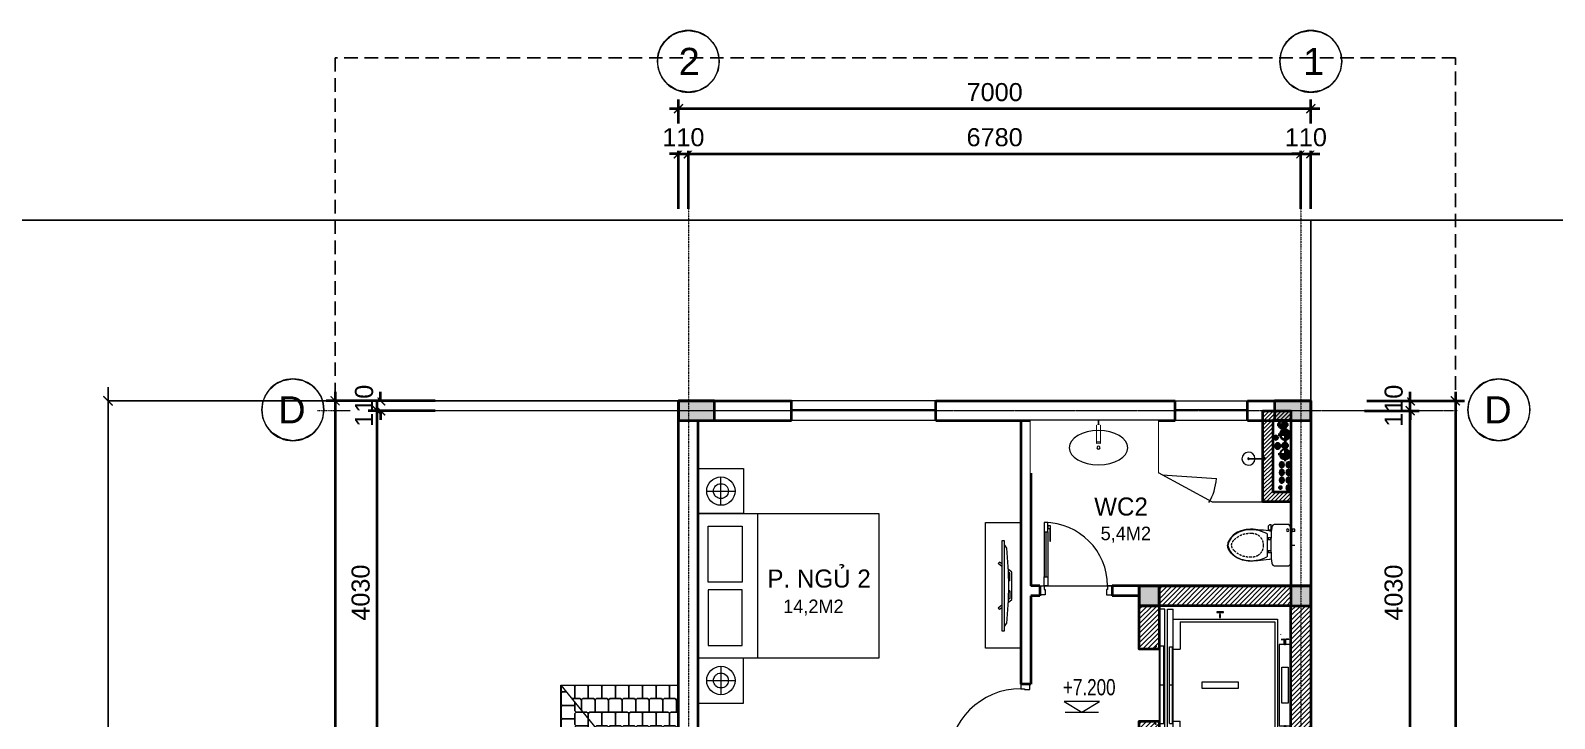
# Model space of a CAD drawing. Header units: millimetres. Extents: x -127141 to 682685, y -1234500 to 49778.
# Drawn here: x 281526 to 298395, y -180520 to -172897 of the extents above; entities that cross this region are included whole.
import ezdxf
from ezdxf.enums import TextEntityAlignment as Align

# ---------------------------------------------------------------- set-up
doc = ezdxf.new("R2010")
doc.units = ezdxf.units.MM
doc.header["$MEASUREMENT"] = 0
doc.set_wipeout_variables(frame=1)
for name, pattern in [('$AUDIT_BAD_LTYPE2', [0]), ('ACAD_ISO03W100', [30, 12, -18]), ('CENTER2', [1.125, 0.75, -0.125, 0.125, -0.125]), ('CONTINOUS', [0]), ('DASHDOT', [1, 0.5, -0.25, 0, -0.25]), ('DIVIDEX22', [1.25, 0.625, -0.25, 0, -0.125, 0, -0.25]), ('HIDDEN', [0.75, 0.5, -0.25]), ('PHANTOM2', [1.25, 0.625, -0.125, 0.125, -0.125, 0.125, -0.125]), ('PHANTOM3', [1.5, 0.625, -0.125, 0.125, -0.125, 0.125, -0.125, 0.125, -0.125]), ('xref-thap C (mb tang 32-2)$0$HIDDEN', [0.375, 0.25, -0.125])]:
    doc.linetypes.add(name, pattern=pattern)
for name, color, linetype, lineweight in [('-CONCRETE', 1, 'Continuous', 35), ('-DOOR', 137, 'Continuous', 9), ('-FURNITURE', 46, 'Continuous', 9), ('-KH', 143, 'Continuous', 13), ('-LINE1', 7, 'Continuous', 18), ('-LINE2', 252, 'Continuous', 9), ('-TEXT', 7, 'Continuous', 15), ('-WALL', 4, 'Continuous', 35), ('A-COT VACH', 2, 'Continuous', 35), ('A-DIM', 251, 'Continuous', 15), ('A-HATCH', 251, 'Continuous', 5), ('A-KY HIEU', 34, 'Continuous', 20), ('A-NET THAY', 125, 'Continuous', 18), ('A-TRUC', 251, 'DASHDOT', 5), ('A-TUONG', 7, 'Continuous', 35), ('N1.1-CN', 4, 'CONTINOUS', 35), ('N1.3-TN', 6, 'CENTER2', 35), ('N1.4-TP', 4, 'PHANTOM2', 35), ('N1.5-TH', 2, 'PHANTOM3', 30), ('N1.6-NM', 3, 'DIVIDEX22', 30), ('N4-OTHER1', 143, 'CONTINOUS', 15), ('TEXT25', 2, 'Continuous', 13)]:
    doc.layers.add(name, color=color, linetype=linetype, lineweight=lineweight)
for name, color, linetype in [('13. NET HATCH', 251, 'Continuous'), ('M-CD', 40, 'ACAD_ISO03W100'), ('M-Control', 170, 'CENTER2'), ('M-RP', 140, 'Continuous')]:
    doc.layers.add(name, color=color, linetype=linetype)
doc.layers.add('LUOI GIONG', color=160, linetype='Continuous', plot=False)
doc.styles.add('1', font='arial.ttf')
doc.styles.add('A1-arial', font='arial.ttf', dxfattribs={"width": 0.8})
doc.styles.add('ROMANSssss', font='vntimeh.shx', dxfattribs={"width": 0.55})
doc.styles.get("Standard").update_dxf_attribs({"font": 'arial.ttf'})
doc.styles.add('SVN_AVO_thuong', font='')
doc.styles.add('T1', font='', dxfattribs={"height": 200})
doc.styles.get('SVN_AVO_thuong').set_extended_font_data('SVN-Avo')
doc.styles.get('T1').set_extended_font_data('VNgeometric Light')
doc.dimstyles.new('@150 NEW', dxfattribs={"dimscale": 150, "dimtxt": 1.6, "dimasz": 0.7, "dimexe": 0, "dimexo": 0, "dimgap": 0.5, "dimtad": 1, "dimdec": 0, "dimdsep": 46, "dimtxsty": 'ROMANSssss', "dimblk": 'ARCHTICK', "dimcen": 1, "dimdle": 1, "dimclrd": 8, "dimclre": 8, "dimclrt": 7, "dimadec": 0, "dimazin": 0, "dimtfac": 1, "dimtdec": 0, "dimtix": 1, "dimtmove": 2, "dimatfit": 3, "dimldrblk": 'DOT', "dimfxl": 1, "dimtolj": 1, "dimtzin": 0, "dimarcsym": 0})
doc.dimstyles.new('DIM_LAYOUT A2-A3', dxfattribs={"dimscale": 0, "dimtxt": 2, "dimasz": 1, "dimexe": 1, "dimexo": 0, "dimgap": 0.8, "dimtad": 1, "dimdec": 0, "dimlfac": -1, "dimzin": 0, "dimdsep": 46, "dimtxsty": 'Standard', "dimblk": 'ARCHTICK', "dimcen": 1, "dimdle": 1, "dimclrd": 256, "dimclre": 256, "dimclrt": 7, "dimadec": 0, "dimazin": 0, "dimtfac": 1, "dimtdec": 0, "dimtix": 1, "dimtofl": 0, "dimtmove": 2, "dimatfit": 3, "dimldrblk": 'ARCHTICK', "dimfxl": 1, "dimtfill": 1, "dimtolj": 1, "dimtzin": 0, "dimarcsym": 0})

# ---------------------------------------------------------------- blocks, each defined once
blk = doc.blocks.new('A$C18091ED7')
for p, q in [((0, -42), (0, 0)), ((146, -27), (179, -27)), ((146, -27), (146, -30)), ((146, -30), (166, -30)), ((153, -37), (146, -30)), ((152, 0), (152, -27)), ((152, 0), (179, 0)), ((153, -37), (166, -37)), ((153, -40), (153, -37)), ((153, -40), (178, -40)), ((153, -40), (178, -40)), ((153, -40), (153, -42)), ((185, -30), (166, -30)), ((178, -37), (166, -37)), ((185, -30), (178, -37)), ((178, -37), (178, -40)), ((178, -40), (178, -42)), ((179, 0), (179, -27)), ((179, -27), (185, -27)), ((185, -27), (185, -30)), ((-83, -267), (-83, -300)), ((-83, -278), (-83, -288)), ((-61, -290), (-83, -290)), ((-63, -265), (-81, -265)), ((-61, -267), (-61, -300)), ((61, -267), (61, -300)), ((61, -290), (83, -290)), ((63, -265), (81, -265)), ((83, -267), (83, -300)), ((83, -278), (83, -288)), ((165, -262), (165, -290)), ((168, -260), (228, -260)), ((168, -292), (207, -292)), ((231, -274), (231, -262))]:
    blk.add_line(p, q)
for points in [[(230, -219, -0.137407), (225, -235), (222, -241, -0.236081), (198, -255, -0.051961), (-198, -255, -0.236081), (-222, -241), (-225, -235, -0.137407), (-230, -219), (-230, -72, -0.198912), (-226, -63), (-209, -46, -0.198912), (-200, -42), (0, -42), (200, -42, -0.198912), (209, -46), (226, -63, -0.198912), (230, -72)], [(144, -619, -0.212405), (26, -734, -0.027685), (-1, -739, -0.022279), (-26, -734, -0.212405), (-144, -619, -0.142796), (-167, -428, -0.093005), (-128, -309, -0.256439), (-111, -300), (0, -300), (111, -300, -0.256439), (128, -309, -0.093005), (167, -428, -0.142796)]]:
    blk.add_lwpolyline(points, format="xyb", close=True)
at = {"linetype": 'xref-thap C (mb tang 32-2)$0$HIDDEN', "ltscale": 100}
blk.add_lwpolyline([(61, -669, -0.199031), (0, -699, -0.199031), (-61, -669, -0.218924), (-132, -478, -0.153791), (-112, -404, -0.236701), (0, -348, -0.236701), (112, -404, -0.153791), (132, -478, -0.218924)], format="xyb", close=True, dxfattribs=at)
blk.add_circle((166, -78), 13.9)
for centre, radius, start, end in [((-81, -267), 1.98, 90, 180), ((-63, -267), 1.98, 0, 90), ((63, -267), 1.98, 90, 180), ((81, -267), 1.98, 0, 90), ((168, -262), 2.47, 90, 180), ((168, -290), 2.47, 180, 270), ((207, -277), 15.5, 270, 306.4659), ((168, -225), 80.1, 306.4659, 320.3123), ((228, -274), 2.47, 320.3123, 0)]:
    blk.add_arc(centre, radius, start, end)
for points in [[(-156, -259), (-157, -267), (-164, -328), (-169, -385), (-184, -528), (-136, -679), (-50, -735), (-20, -741), (0, -744)], [(156, -259), (157, -267), (164, -328), (169, -385), (184, -528), (136, -679), (50, -735), (20, -741), (0, -744)]]:
    blk.add_open_spline(points, degree=3, knots=[130.613938, 130.613938, 130.613938, 130.613938, 152.852109, 311.129351, 417.703951, 561.383393, 697.692632, 710.812262, 710.812262, 710.812262, 710.812262])
blk = doc.blocks.new('Sink_Cicle')
blk.add_lwpolyline([(17, -50), (-17, -50), (-18, -252), (17, -252)], close=True)
blk.add_circle((0, -300), 17.5)
at = {"layer": 'Defpoints'}
blk.add_line((0, -100), (0, 0), dxfattribs=at)
blk.add_wipeout([(17, -50), (-17, -50), (-18, -252), (17, -252)])
at = {"layer": '-FURNITURE', "linetype": 'Continuous'}
blk.add_ellipse((0, -300), major_axis=(-325, 0), ratio=0.584615, dxfattribs=at)
blk.add_line((-18, -237), (17, -237))
blk = doc.blocks.new('*U122')
at = {"linetype": '$AUDIT_BAD_LTYPE2'}
for p, q in [((70, 100), (70, 600)), ((90, 600), (90, 100))]:
    blk.add_line(p, q, dxfattribs=at)
for points in [[(50, 600), (90, 600), (90, 700), (50, 700), (50, 600)], [(50, 603), (50, 100)], [(50, 100), (90, 100), (90, 0), (50, 0), (50, 100)]]:
    blk.add_lwpolyline(points)
for points in [[(118, 495), (118, 664), (90, 664), (90, 636), (113, 636), (113, 495)], [(0, 0), (50, 0), (50, -40), (60, -40), (60, -100), (0, -100)], [(800, 0), (750, 0), (750, -40), (740, -40), (740, -100), (800, -100)]]:
    blk.add_lwpolyline(points, close=True)
at = {"linetype": '$AUDIT_BAD_LTYPE2', "ltscale": 0.3}
blk.add_arc((50, 0), 700, 0, 90, dxfattribs=at)
blk = doc.blocks.new('X-5M-DH-2-CORE$0$A$C75E80C28')
at = {"layer": '-LINE2', "linetype": 'Continuous', "ltscale": 2}
for p, q in [((-731, -149), (731, -149)), ((-731, -1305), (-731, -149)), ((-557, -112), (-560, -112)), ((-510, -22), (-510, -51)), ((-507, -22), (-510, -22)), ((-510, -109), (-510, -79)), ((-507, -22), (-507, -51)), ((-507, -109), (-507, -79)), ((-456, -57), (-501, -57)), ((-456, -60), (-501, -60)), ((-456, -70), (-501, -70)), ((-456, -73), (-501, -73)), ((-453, -63), (-453, -67)), ((-450, -63), (-450, -67)), ((450, -63), (450, -67)), ((453, -63), (453, -67)), ((456, -57), (501, -57)), ((456, -60), (501, -60)), ((456, -70), (501, -70)), ((456, -73), (501, -73)), ((457, -112), (460, -112)), ((507, -22), (510, -22)), ((507, -22), (507, -51)), ((507, -109), (507, -79)), ((510, -22), (510, -51)), ((510, -109), (510, -79)), ((731, -1305), (731, -149)), ((-700, -179), (700, -179)), ((-700, -1225), (-700, -179)), ((700, -1225), (700, -179)), ((840, -1305), (-840, -1305)), ((-840, -1365), (-840, -1305)), ((-700, -1225), (-400, -1225)), ((425, -1309), (-425, -1309)), ((-425, -1343), (-425, -1309)), ((425, -1343), (-425, -1343)), ((-400, -1305), (-400, -1225)), ((0, -1309), (0, -1343)), ((700, -1225), (400, -1225)), ((400, -1305), (400, -1225)), ((425, -1343), (425, -1309)), ((840, -1365), (840, -1305)), ((840, -1365), (-840, -1365)), ((840, -1395), (-840, -1395)), ((-840, -1395), (-840, -1455)), ((-840, -1455), (-435, -1455)), ((-435, -1450), (-435, -1460)), ((-435, -1450), (-400, -1450)), ((-435, -1460), (-425, -1460)), ((-435, -1490), (-435, -1500)), ((-435, -1490), (-425, -1490)), ((-435, -1500), (-400, -1500)), ((-433, -1452), (-433, -1458)), ((-433, -1452), (-402, -1452)), ((-433, -1458), (-425, -1458)), ((-433, -1492), (-433, -1498)), ((-433, -1492), (-425, -1492)), ((-433, -1498), (-402, -1498)), ((430, -1406), (-430, -1406)), ((-430, -1406), (-430, -1446)), ((430, -1446), (-430, -1446)), ((-425, -1458), (-425, -1460)), ((-425, -1490), (-425, -1492)), ((-402, -1452), (-402, -1498)), ((400, -1450), (-400, -1450)), ((-400, -1450), (-400, -1500)), ((0, -1406), (0, -1446)), ((400, -1450), (400, -1500)), ((435, -1450), (400, -1450)), ((435, -1500), (400, -1500)), ((402, -1452), (402, -1498)), ((433, -1452), (402, -1452)), ((433, -1498), (402, -1498)), ((433, -1458), (425, -1458)), ((425, -1458), (425, -1460)), ((435, -1460), (425, -1460)), ((425, -1490), (425, -1492)), ((435, -1490), (425, -1490)), ((433, -1492), (425, -1492)), ((430, -1406), (430, -1446)), ((433, -1452), (433, -1458)), ((433, -1492), (433, -1498)), ((435, -1450), (435, -1460)), ((840, -1455), (435, -1455)), ((435, -1490), (435, -1500)), ((840, -1395), (840, -1455))]:
    blk.add_line(p, q, dxfattribs=at)
for points in [[(-450, 0), (-450, -130), (450, -130), (450, 0)], [(-200, -29), (200, -29), (200, -101), (-200, -101)], [(-36, -584), (36, -584), (36, -984), (-36, -984)]]:
    blk.add_lwpolyline(points, close=True, dxfattribs=at)
for points in [[(-780, -789), (-751, -789, 0.414214), (-750, -788), (-750, -784), (-750, -780, 0.414214), (-751, -779), (-780, -779, -0.256978), (-784, -782), (-798, -782, -0.414214), (-801, -779), (-804, -749, 0.414214), (-807, -746), (-812, -746), (-812, -784), (-812, -821), (-807, -821, 0.414214), (-804, -818), (-801, -789, -0.414214), (-798, -786), (-784, -786, -0.256978), (-780, -789)], [(780, -789), (751, -789, -0.414214), (750, -788), (750, -784), (750, -780, -0.414214), (751, -779), (780, -779, 0.256978), (784, -782), (798, -782, 0.414214), (801, -779), (804, -749, -0.414214), (807, -746), (812, -746), (812, -784), (812, -821), (807, -821, -0.414214), (804, -818), (801, -789, 0.414214), (798, -786), (784, -786, 0.256978), (780, -789)]]:
    blk.add_lwpolyline(points, format="xyb", dxfattribs=at)
for centre, radius, start, end in [((-501, -51), 9.4, 180, 270), ((-501, -79), 9.4, 90, 180), ((-501, -51), 6.2, 180, 270), ((-501, -79), 6.2, 90, 180), ((-456, -63), 6.2, 0, 90), ((-456, -63), 3, 0, 90), ((-456, -67), 6.2, 270, 0), ((-456, -67), 3, 270, 0), ((456, -63), 6.2, 90, 180), ((456, -67), 6.2, 180, 270), ((456, -63), 3, 90, 180), ((456, -67), 3, 180, 270), ((501, -51), 6.2, 270, 0), ((501, -51), 9.4, 270, 0), ((501, -79), 9.4, 0, 90), ((501, -79), 6.2, 0, 90)]:
    blk.add_arc(centre, radius, start, end, dxfattribs=at)
blk = doc.blocks.new('A$C5C575821')
at = {"layer": '-CONCRETE'}
h = blk.add_hatch(color=256, dxfattribs=at)
h.dxf.hatch_style = 1
h.paths.add_polyline_path([(0, 220), (0, 0), (220, 0), (220, 220)])
blk.add_lwpolyline([(0, 0), (220, 0), (220, 220), (0, 220)], close=True, dxfattribs=at)
blk = doc.blocks.new('A$C3F71457E')
at = {"layer": 'A-HATCH'}
h = blk.add_hatch(dxfattribs=at)
h.set_pattern_fill('ANSI31', color=256, scale=300)
h.paths.add_polyline_path([(200, 380), (-20, 380), (-20, -98), (18, -98), (18, -67), (12, -67), (12, -75), (10, -75), (10, -65), (20, -65), (20, -100), (200, -100)])
h.paths.add_polyline_path([(-20, 600), (-1480, 600), (-1480, 380), (-20, 380)])
h.paths.add_polyline_path([(-1480, 380), (-1700, 380), (-1700, -1380), (-1480, -1380)])
h.paths.add_polyline_path([(-20, -1380), (-1480, -1380), (-1480, -1600), (-20, -1600)])
h.paths.add_polyline_path([(200, -900), (20, -900), (20, -935), (10, -935), (10, -925), (12, -925), (12, -933), (18, -933), (18, -902), (-20, -902), (-20, -1380), (-20, -1380), (200, -1380)])
at = {"layer": '-CONCRETE'}
blk.add_lwpolyline([(-20, -100), (-20, 380), (-1480, 380), (-1480, -1380), (-20, -1380), (-20, -900), (200, -900), (200, -1600), (-1700, -1600), (-1700, 600), (200, 600), (200, -100), (-20, -100)], dxfattribs=at)
at = {"layer": '-LINE1'}
blk.add_line((-20, -900), (-20, -100), dxfattribs=at)
at = {"layer": '-WALL'}
for p in [(-1700, 380), (-20, 380), (-1700, -1600), (-20, -1600)]:
    blk.add_blockref('A$C5C575821', p, dxfattribs=at)
at = {"color": 2, "rotation": 90}
blk.add_blockref('X-5M-DH-2-CORE$0$A$C75E80C28', (-1480, -500), dxfattribs=at)
blk = doc.blocks.new('*U67')
at = {"linetype": '$AUDIT_BAD_LTYPE2'}
for p, q in [((70, 100), (70, 700)), ((90, 700), (90, 100))]:
    blk.add_line(p, q, dxfattribs=at)
for points in [[(50, 700), (90, 700), (90, 800), (50, 800), (50, 700)], [(50, 703), (50, 100)], [(50, 100), (90, 100), (90, 0), (50, 0), (50, 100)]]:
    blk.add_lwpolyline(points)
for points in [[(118, 595), (118, 764), (90, 764), (90, 736), (113, 736), (113, 595)], [(0, 0), (50, 0), (50, -40), (60, -40), (60, -100), (0, -100)], [(900, 0), (850, 0), (850, -40), (840, -40), (840, -100), (900, -100)]]:
    blk.add_lwpolyline(points, close=True)
at = {"linetype": '$AUDIT_BAD_LTYPE2', "ltscale": 0.3}
blk.add_arc((50, 0), 800, 0, 90, dxfattribs=at)
blk = doc.blocks.new('XR.MB.LM123$0$tvi 1')
blk.add_lwpolyline([(29, 0), (29, -1000), (0, -1000), (0, 0)], close=True)
for points in [[(29, -50), (52, -81)], [(-24, -236), (-39, -252)], [(0, -285), (-39, -252)], [(0, -256), (-24, -236)], [(70, -315), (111, -350), (111, -650), (70, -685)], [(89, -446), (89, -360), (71, -345)], [(89, -446), (73, -446)], [(89, -554), (89, -640), (71, -655)], [(89, -554), (73, -554)], [(0, -715), (-39, -748)], [(-24, -764), (-39, -748)], [(0, -744), (-24, -764)], [(29, -950), (52, -919)]]:
    blk.add_lwpolyline(points)
blk.add_arc((-4025, -500), 4099, 354.1311, 5.8689)
blk = doc.blocks.new('shower')
for points in [[(180919, -32316), (180912, -32316), (180912, -32147), (180919, -32147)], [(180929, -32327), (180902, -32327), (180902, -32316), (180929, -32316)]]:
    blk.add_lwpolyline(points, close=True)
for radius, start, end in [(72, 272.7907, 267.2093), (8.35, 294.8355, 245.1645)]:
    blk.add_arc((180916, -32147), radius, start, end)
blk = doc.blocks.new('G1600')
for p, q in [((137477, -212827), (139077, -212827)), ((137228, -213392), (137228, -213077)), ((139326, -213392), (139326, -213077)), ((137385, -213234), (137070, -213234)), ((139169, -213234), (139484, -213234))]:
    blk.add_line(p, q)
blk.add_lwpolyline([(137477, -213484), (137477, -211484), (139077, -211484), (139077, -213484), (137477, -213484)])
for points in [[(136977, -213484), (136977, -212984), (137477, -212984), (137477, -213484)], [(137617, -213375), (137617, -212999), (138235, -212999), (138235, -213375)], [(138937, -213375), (138937, -212999), (138320, -212999), (138320, -213375)], [(139577, -213484), (139577, -212984), (139077, -212984), (139077, -213484)]]:
    blk.add_lwpolyline(points, close=True)
for centre, radius in [((137228, -213234), 157), ((137228, -213234), 82.4), ((139326, -213234), 157), ((139326, -213234), 82.4)]:
    blk.add_circle(centre, radius)
blk = doc.blocks.new('A$C4D045CFB')
at = {"layer": '13. NET HATCH'}
h = blk.add_hatch(dxfattribs=at)
h.set_pattern_fill('MAIGO-12', color=256, scale=300, angle=180)
h.set_pattern_definition([(180, (-90, 1e-14), (-75, -150), [120, -30, 120, -30]), (270, (-75, -15), (75, -150), [135, -165]), (225, (-60, 7e-15), (-75, -150), [21.2132, -403.051]), (315, (-90, 1e-14), (75, -150), [21.2132, -403.051])])
h.paths.add_polyline_path([(1300, 6100), (1300, 5215), (1300, 5230), (1300, 4500), (0, 6100)])
h = blk.add_hatch(dxfattribs=at)
h.set_pattern_fill('MAIGO-12', color=256, scale=300, angle=270)
h.set_pattern_definition([(270, (-2e-14, -90), (150, -75), [120, -30, 120, -30]), (0, (15, -75), (150, 75), [135, -165]), (315, (-1e-14, -60), (150, -75), [21.2132, -403.051]), (45, (-2e-14, -90), (150, 75), [21.2132, -403.051])])
h.paths.add_polyline_path([(0, 6100), (1300, 4500), (1300, 1300), (0, 0)])
h = blk.add_hatch(dxfattribs=at)
h.set_pattern_fill('MAIGO-12', color=256, scale=300)
h.set_pattern_definition([(0, (90, 0), (75, 150), [120, -30, 120, -30]), (90, (75, 15), (-75, 150), [135, -165]), (45, (60, 0), (75, 150), [21.213, -403.051]), (135, (90, 0), (-75, 150), [21.213, -403.051])])
h.paths.add_polyline_path([(1300, 1300), (1300, 0), (0, 0)])
at = {"layer": '-LINE1'}
for p, q in [((0, 0), (0, 6100)), ((0, 6100), (1300, 6100)), ((0, 6100), (1300, 4500)), ((0, 0), (1300, 1300)), ((1300, 0), (0, 0))]:
    blk.add_line(p, q, dxfattribs=at)
at = {"layer": 'Defpoints', "linetype": 'HIDDEN', "ltscale": 5}
blk.add_lwpolyline([(1300, 300), (300, 300), (300, 5800), (1300, 5800)], close=True, dxfattribs=at)
blk = doc.blocks.new('cot 220')
at = {"layer": 'A-COT VACH'}
h = blk.add_hatch(color=251, dxfattribs=at)
h.dxf.hatch_style = 1
h.paths.add_polyline_path([(110, 110), (-110, 110), (-110, -110), (110, -110)])
blk.add_lwpolyline([(-110, -110), (110, -110), (110, 110), (-110, 110)], close=True, dxfattribs=at)
blk = doc.blocks.new('Tag - Metric')
blk.add_lwpolyline([(0, 3.44), (-1.1, 3.26), (-2.06, 2.76), (-2.71, 2.12), (-3.13, 1.43), (-3.37, 0.73), (-3.44, 0), (-3.3, -0.99), (-2.83, -1.96), (-2.11, -2.72), (-1.16, -3.24), (0, -3.44), (1.28, -3.19), (2.29, -2.57), (2.96, -1.75), (3.33, -0.88), (3.44, 0), (3.34, 0.84), (3.08, 1.53), (2.65, 2.2), (1.84, 2.91), (1.07, 3.27), (0, 3.44)], close=True)
blk.add_circle((0, 0), 3.44)
at = {"style": 'A1-arial', "flags": 8}
blk.add_attdef('1', text='', height=3, dxfattribs=at).set_placement((0, 0), align=Align.MIDDLE_CENTER)
blk = doc.blocks.new('_ArchTick')
at = {"color": 0, "linetype": 'ByBlock', "const_width": 0.15}
blk.add_lwpolyline([(-0.5, -0.5), (0.5, 0.5)], dxfattribs=at)
blk = doc.blocks.new('*D2244')
at = {"layer": 'A-DIM', "lineweight": -2, "transparency": 16777216}
for p, q in [((4611, 21777), (4611, 22486)), ((11611, 21777), (11611, 22486)), ((4511, 22386), (11711, 22386))]:
    blk.add_line(p, q, dxfattribs=at)
at = {"layer": 'Defpoints', "color": 0, "transparency": 16777216}
for p in [(11611, 22386), (4611, 21777, 0), (11611, 21777, 0)]:
    blk.add_point(p, dxfattribs=at)
at = {"layer": 'A-DIM', "lineweight": -2, "transparency": 16777216, "xscale": 100, "yscale": 100, "zscale": 100, "rotation": 180}
blk.add_blockref('_ArchTick', (4611, 22386), dxfattribs=at)
at = {"layer": 'A-DIM', "lineweight": -2, "transparency": 16777216, "xscale": 100, "yscale": 100, "zscale": 100}
blk.add_blockref('_ArchTick', (11611, 22386), dxfattribs=at)
at = {"layer": 'A-DIM', "color": 7, "transparency": 16777216, "insert": (8111, 22568), "char_height": 200, "attachment_point": 5, "bg_fill": 3, "box_fill_scale": 1.25, "bg_fill_color": 256, "bg_fill_true_color": 13158600, "bg_fill_transparency": 0}
blk.add_mtext('\\A1;7000', dxfattribs=at)
blk = doc.blocks.new('*D2245')
at = {"layer": 'A-DIM', "lineweight": -2, "transparency": 16777216}
for p, q in [((12711, 19149), (12711, 19249)), ((12230, 19149), (12811, 19149)), ((12230, 19039), (12811, 19039)), ((12711, 19039), (12711, 18939))]:
    blk.add_line(p, q, dxfattribs=at)
at = {"layer": 'Defpoints', "color": 0, "transparency": 16777216}
for p in [(12230, 19149), (12230, 19039)]:
    blk.add_point(p, dxfattribs=at)
at = {"layer": 'A-DIM', "lineweight": -2, "transparency": 16777216, "xscale": 100, "yscale": 100, "zscale": 100}
for p, rotation in [((12711, 19149), 270), ((12711, 19039), 90)]:
    blk.add_blockref('_ArchTick', p, dxfattribs=dict(at, rotation=rotation))
at = {"layer": 'A-DIM', "color": 7, "transparency": 16777216, "insert": (12529, 19094), "char_height": 200, "attachment_point": 5, "rotation": 90, "bg_fill": 3, "box_fill_scale": 1.25, "bg_fill_color": 256, "bg_fill_true_color": 13158600, "bg_fill_transparency": 0}
blk.add_mtext('\\A1;110', dxfattribs=at)
at = {"layer": 'Defpoints', "color": 0, "transparency": 16777216}
blk.add_point((12711, 19039), dxfattribs=at)
blk = doc.blocks.new('*D2246')
at = {"layer": 'A-DIM', "lineweight": -2, "transparency": 16777216}
for p, q in [((1314, 19149), (1314, 19249)), ((1920, 19149), (1214, 19149)), ((1920, 19039), (1214, 19039)), ((1314, 19039), (1314, 18939))]:
    blk.add_line(p, q, dxfattribs=at)
at = {"layer": 'Defpoints', "color": 0, "transparency": 16777216}
for p in [(1920, 19149, 0), (1920, 19039, 0)]:
    blk.add_point(p, dxfattribs=at)
at = {"layer": 'A-DIM', "lineweight": -2, "transparency": 16777216, "xscale": 100, "yscale": 100, "zscale": 100}
for p, rotation in [((1314, 19149), 270), ((1314, 19039), 90)]:
    blk.add_blockref('_ArchTick', p, dxfattribs=dict(at, rotation=rotation))
at = {"layer": 'A-DIM', "color": 7, "transparency": 16777216, "insert": (1132, 19094), "char_height": 200, "attachment_point": 5, "rotation": 90, "bg_fill": 3, "box_fill_scale": 1.25, "bg_fill_color": 256, "bg_fill_true_color": 13158600, "bg_fill_transparency": 0}
blk.add_mtext('\\A1;110', dxfattribs=at)
at = {"layer": 'Defpoints', "color": 0, "transparency": 16777216}
blk.add_point((1314, 19039), dxfattribs=at)
blk = doc.blocks.new('*D2247')
at = {"layer": 'A-DIM', "lineweight": -2, "transparency": 16777216}
for p, q in [((13211, 19249), (13211, 5364)), ((12230, 19149), (13311, 19149)), ((12230, 5464), (13311, 5464))]:
    blk.add_line(p, q, dxfattribs=at)
at = {"layer": 'Defpoints', "color": 0, "transparency": 16777216}
for p in [(12230, 19149), (12230, 5464, 0), (13211, 5464)]:
    blk.add_point(p, dxfattribs=at)
at = {"layer": 'A-DIM', "lineweight": -2, "transparency": 16777216, "xscale": 100, "yscale": 100, "zscale": 100}
for p, rotation in [((13211, 19149), 90), ((13211, 5464), 270)]:
    blk.add_blockref('_ArchTick', p, dxfattribs=dict(at, rotation=rotation))
at = {"layer": 'A-DIM', "color": 7, "transparency": 16777216, "insert": (13403, 12174), "char_height": 200, "attachment_point": 5, "rotation": 90, "bg_fill": 3, "box_fill_scale": 1.25, "bg_fill_color": 256, "bg_fill_true_color": 13158600, "bg_fill_transparency": 0}
blk.add_mtext('\\A1;13685', dxfattribs=at)
blk = doc.blocks.new('*D2250')
at = {"layer": 'A-DIM', "lineweight": -2, "transparency": 16777216}
for p, q in [((4721, 21277), (4721, 21986)), ((11501, 21277), (11501, 21986)), ((4621, 21886), (11601, 21886))]:
    blk.add_line(p, q, dxfattribs=at)
at = {"layer": 'Defpoints', "color": 0, "transparency": 16777216}
for p in [(11501, 21886), (4721, 21277, 0), (11501, 21277, 0)]:
    blk.add_point(p, dxfattribs=at)
at = {"layer": 'A-DIM', "lineweight": -2, "transparency": 16777216, "xscale": 100, "yscale": 100, "zscale": 100, "rotation": 180}
blk.add_blockref('_ArchTick', (4721, 21886), dxfattribs=at)
at = {"layer": 'A-DIM', "lineweight": -2, "transparency": 16777216, "xscale": 100, "yscale": 100, "zscale": 100}
blk.add_blockref('_ArchTick', (11501, 21886), dxfattribs=at)
at = {"layer": 'A-DIM', "color": 7, "transparency": 16777216, "insert": (8111, 22068), "char_height": 200, "attachment_point": 5, "bg_fill": 3, "box_fill_scale": 1.25, "bg_fill_color": 256, "bg_fill_true_color": 13158600, "bg_fill_transparency": 0}
blk.add_mtext('\\A1;6780', dxfattribs=at)
blk = doc.blocks.new('*D2251')
at = {"layer": 'A-DIM', "lineweight": -2, "transparency": 16777216}
for p, q in [((11501, 21277), (11501, 21986)), ((11611, 21277), (11611, 21986)), ((11501, 21886), (11401, 21886)), ((11611, 21886), (11711, 21886))]:
    blk.add_line(p, q, dxfattribs=at)
at = {"layer": 'Defpoints', "color": 0, "transparency": 16777216}
for p in [(11501, 21277, 0), (11611, 21277)]:
    blk.add_point(p, dxfattribs=at)
at = {"layer": 'A-DIM', "lineweight": -2, "transparency": 16777216, "xscale": 100, "yscale": 100, "zscale": 100}
blk.add_blockref('_ArchTick', (11501, 21886), dxfattribs=at)
at = {"layer": 'A-DIM', "lineweight": -2, "transparency": 16777216, "xscale": 100, "yscale": 100, "zscale": 100, "rotation": 180}
blk.add_blockref('_ArchTick', (11611, 21886), dxfattribs=at)
at = {"layer": 'A-DIM', "color": 7, "transparency": 16777216, "insert": (11556, 22068), "char_height": 200, "attachment_point": 5, "bg_fill": 3, "box_fill_scale": 1.25, "bg_fill_color": 256, "bg_fill_true_color": 13158600, "bg_fill_transparency": 0}
blk.add_mtext('\\A1;110', dxfattribs=at)
at = {"layer": 'Defpoints', "color": 0, "transparency": 16777216}
blk.add_point((11611, 21886), dxfattribs=at)
blk = doc.blocks.new('*D2252')
at = {"layer": 'A-DIM', "lineweight": -2, "transparency": 16777216}
for p, q in [((4611, 21277), (4611, 21986)), ((4721, 21277), (4721, 21986)), ((4611, 21886), (4511, 21886)), ((4721, 21886), (4821, 21886))]:
    blk.add_line(p, q, dxfattribs=at)
at = {"layer": 'Defpoints', "color": 0, "transparency": 16777216}
for p in [(4611, 21277, 0), (4721, 21277)]:
    blk.add_point(p, dxfattribs=at)
at = {"layer": 'A-DIM', "lineweight": -2, "transparency": 16777216, "xscale": 100, "yscale": 100, "zscale": 100}
blk.add_blockref('_ArchTick', (4611, 21886), dxfattribs=at)
at = {"layer": 'A-DIM', "lineweight": -2, "transparency": 16777216, "xscale": 100, "yscale": 100, "zscale": 100, "rotation": 180}
blk.add_blockref('_ArchTick', (4721, 21886), dxfattribs=at)
at = {"layer": 'A-DIM', "color": 7, "transparency": 16777216, "insert": (4666, 22068), "char_height": 200, "attachment_point": 5, "bg_fill": 3, "box_fill_scale": 1.25, "bg_fill_color": 256, "bg_fill_true_color": 13158600, "bg_fill_transparency": 0}
blk.add_mtext('\\A1;110', dxfattribs=at)
at = {"layer": 'Defpoints', "color": 0, "transparency": 16777216}
blk.add_point((4721, 21886), dxfattribs=at)
blk = doc.blocks.new('*D2255')
at = {"layer": 'A-DIM', "lineweight": -2, "transparency": 16777216}
for p, q in [((12711, 14909), (12711, 19139)), ((12206, 19039), (12811, 19039)), ((12206, 15009), (12811, 15009))]:
    blk.add_line(p, q, dxfattribs=at)
at = {"layer": 'Defpoints', "color": 0, "transparency": 16777216}
for p in [(12206, 19039, 0), (12711, 19039), (12206, 15009, 0)]:
    blk.add_point(p, dxfattribs=at)
at = {"layer": 'A-DIM', "lineweight": -2, "transparency": 16777216, "xscale": 100, "yscale": 100, "zscale": 100}
for p, rotation in [((12711, 19039), 90), ((12711, 15009), 270)]:
    blk.add_blockref('_ArchTick', p, dxfattribs=dict(at, rotation=rotation))
at = {"layer": 'A-DIM', "color": 7, "transparency": 16777216, "insert": (12528, 17024), "char_height": 200, "attachment_point": 5, "rotation": 90, "bg_fill": 3, "box_fill_scale": 1.25, "bg_fill_color": 256, "bg_fill_true_color": 13158600, "bg_fill_transparency": 0}
blk.add_mtext('\\A1;4030', dxfattribs=at)
blk = doc.blocks.new('*D2256')
at = {"layer": 'A-DIM', "lineweight": -2, "transparency": 16777216}
for p, q in [((1276, 14909), (1276, 19139)), ((1871, 19039), (1176, 19039)), ((1871, 15009), (1176, 15009))]:
    blk.add_line(p, q, dxfattribs=at)
at = {"layer": 'Defpoints', "color": 0, "transparency": 16777216}
for p in [(1276, 19039), (1871, 19039, 0), (1871, 15009, 0)]:
    blk.add_point(p, dxfattribs=at)
at = {"layer": 'A-DIM', "lineweight": -2, "transparency": 16777216, "xscale": 100, "yscale": 100, "zscale": 100}
for p, rotation in [((1276, 19039), 90), ((1276, 15009), 270)]:
    blk.add_blockref('_ArchTick', p, dxfattribs=dict(at, rotation=rotation))
at = {"layer": 'A-DIM', "color": 7, "transparency": 16777216, "insert": (1094, 17024), "char_height": 200, "attachment_point": 5, "rotation": 90, "bg_fill": 3, "box_fill_scale": 1.25, "bg_fill_color": 256, "bg_fill_true_color": 13158600, "bg_fill_transparency": 0}
blk.add_mtext('\\A1;4030', dxfattribs=at)
blk = doc.blocks.new('*D2258')
at = {"layer": 'A-DIM', "lineweight": -2, "transparency": 16777216}
for p, q in [((811, 19249), (811, 5364)), ((1920, 19149), (711, 19149)), ((1984, 5464), (711, 5464))]:
    blk.add_line(p, q, dxfattribs=at)
at = {"layer": 'Defpoints', "color": 0, "transparency": 16777216}
for p in [(1920, 19149, 0), (811, 5464), (1984, 5464, 0)]:
    blk.add_point(p, dxfattribs=at)
at = {"layer": 'A-DIM', "lineweight": -2, "transparency": 16777216, "xscale": 100, "yscale": 100, "zscale": 100}
for p, rotation in [((811, 19149), 90), ((811, 5464), 270)]:
    blk.add_blockref('_ArchTick', p, dxfattribs=dict(at, rotation=rotation))
at = {"layer": 'A-DIM', "color": 7, "transparency": 16777216, "insert": (628, 12307), "char_height": 200, "attachment_point": 5, "rotation": 90, "bg_fill": 3, "box_fill_scale": 1.25, "bg_fill_color": 256, "bg_fill_true_color": 13158600, "bg_fill_transparency": 0}
blk.add_mtext('\\A1;13685', dxfattribs=at)
blk = doc.blocks.new('*D2237')
at = {"layer": '-WALL', "color": 8, "lineweight": -2, "transparency": 16777216}
for p, q in [((282384, -176850), (282384, -190835)), ((288697, -177000), (282384, -177000)), ((288697, -190685), (282384, -190685))]:
    blk.add_line(p, q, dxfattribs=at)
at = {"layer": 'Defpoints', "color": 0, "transparency": 16777216}
for p in [(288697, -177000), (282384, -190685), (288697, -190685)]:
    blk.add_point(p, dxfattribs=at)
at = {"layer": '-WALL', "color": 8, "lineweight": -2, "transparency": 16777216, "xscale": 105, "yscale": 105, "zscale": 105}
for p, rotation in [((282384, -177000), 90), ((282384, -190685), 270)]:
    blk.add_blockref('_ArchTick', p, dxfattribs=dict(at, rotation=rotation))
at = {"layer": '-WALL', "color": 7, "transparency": 16777216, "insert": (282189, -183842), "char_height": 240, "attachment_point": 5, "rotation": 90, "style": 'ROMANSssss'}
blk.add_mtext('\\A1;13685', dxfattribs=at)
blk = doc.blocks.new('_Dot')
at = {"color": 0, "linetype": 'ByBlock', "lineweight": -2}
blk.add_line((-0.5, 0), (-1, 0), dxfattribs=at)
at = {"color": 0, "linetype": 'ByBlock', "const_width": 0.5}
blk.add_lwpolyline([(-0.25, 0, 1), (0.25, 0, 1)], format="xyb", close=True, dxfattribs=at)
blk = doc.blocks.new('N-ONGDUNG')
at = {"layer": 'N4-OTHER1', "ltscale": 10}
h = blk.add_hatch(dxfattribs=at)
h.set_pattern_fill('ANSI31', color=256, scale=36, angle=-90, style=0)
h.set_pattern_definition([(315, (39548.85, 159241.4585), (3.18198052, 3.18198052), [])])
h.paths.add_polyline_path([(0, 45, -0.414214), (45, 0), (0, 0)])
h.paths.add_polyline_path([(-45, 0, -0.414214), (0, 45), (0, 0, 1)])
h.paths.add_polyline_path([(0, 0), (45, 0, -1)])
at = {"linetype": 'Continuous', "ltscale": 10}
for p, q in [((63, 0), (-63, 0)), ((0, 63), (0, -63))]:
    blk.add_line(p, q, dxfattribs=at)
blk.add_circle((0, 0), 45, dxfattribs=at)
for centre, start, end in [((-23, 0), 0, 180), ((23, 0), 180, 0)]:
    blk.add_arc(centre, 22.5, start, end, dxfattribs=at)
blk = doc.blocks.new('$cc')
h = blk.add_hatch()
h.set_pattern_fill('_USER', color=8, scale=0.05, angle=45, style=0, pattern_type=0)
h.set_pattern_definition([(45, (-200956.024176, 465343.044346), (-0.0353553390593, 0.0353553390593), [])])
edge = h.paths.add_edge_path()
edge.add_arc((-0.19, -0.25), 0.313, -53.1301, 53.1301, ccw=False)
edge.add_arc((0, 0), 0.5, 90, 270, ccw=False)
edge.add_arc((0.19, 0.25), 0.312, 126.8699, 233.1301)
at = {"color": 8}
blk.add_lwpolyline([(0, 0, -0.5), (0, -0.5, -1), (0, 0.5, 0.5), (0, 0, 0.333333), (0, 0, 0.333333)], format="xyb", dxfattribs=at)
blk.add_circle((0, 0), 0.5)
blk = doc.blocks.new('A$C9810a9bf')
at = {"layer": 'M-RP', "ltscale": 200}
for centre, radius in [((-14.75, 0), 14.75), ((-14.75, 0), 4.75), ((17.95, 0), 17.95), ((17.95, 0), 7.95)]:
    blk.add_circle(centre, radius, dxfattribs=at)
blk.add_ellipse((3.2, 0), major_axis=(-32.7, 0), ratio=0.75611402, dxfattribs=at)
at = {"layer": 'M-RP', "ltscale": 200, "xscale": 9.5, "yscale": 9.5, "zscale": 9.5, "rotation": 180}
blk.add_blockref('$cc', (-14.75, 0), dxfattribs=at)
at = {"layer": 'M-RP', "ltscale": 200, "xscale": 15.9, "yscale": 15.9, "zscale": 15.9}
blk.add_blockref('$cc', (17.95, 0), dxfattribs=at)
blk = doc.blocks.new('A$Caa2107e4')
at = {"layer": 'M-Control', "ltscale": 0.03}
for centre, radius in [((-14.75, 0), 14.75), ((-14.75, 0), 4.75), ((17.95, 0), 17.95), ((17.95, 0), 7.95)]:
    blk.add_circle(centre, radius, dxfattribs=at)
blk.add_ellipse((3.2, 0), major_axis=(-32.7, 0), ratio=0.75611402, dxfattribs=at)
at = {"layer": 'M-Control', "ltscale": 0.03, "xscale": 9.5, "yscale": 9.5, "zscale": 9.5, "rotation": 180}
blk.add_blockref('$cc', (-14.75, 0), dxfattribs=at)
at = {"layer": 'M-Control', "ltscale": 0.03, "xscale": 15.9, "yscale": 15.9, "zscale": 15.9}
blk.add_blockref('$cc', (17.95, 0), dxfattribs=at)
blk = doc.blocks.new('A$Cddca1029')
at = {"layer": 'A-HATCH'}
h = blk.add_hatch(dxfattribs=at)
h.set_pattern_fill('ANSI31', color=256, scale=250, angle=180)
h.set_pattern_definition([(225, (850724.535, -721488), (22.0970869, -22.0970869), [])])
h.paths.add_polyline_path([(900, 12), (1010, 12), (1010, 322), (0, 322), (0, 12), (110, 12), (110, 212), (900, 212)])
at = {"layer": 'A-NET THAY'}
blk.add_line((110, 12), (900, 12, 0), dxfattribs=at)
at = {"layer": 'A-TUONG'}
for points in [[(900, 12), (1010, 12), (1010, 322), (0, 322), (0, 12), (110, 12), (110, 212), (900, 212), (900, 12)], [(110, 12), (900, 12)]]:
    blk.add_lwpolyline(points, dxfattribs=at)
at = {"layer": 'M-CD', "xscale": 34, "yscale": 34, "zscale": 34, "rotation": 270}
blk.add_blockref('$cc', (851, 128), dxfattribs=at)
at = {"layer": 'M-RP', "ltscale": 200}
for name, p in [('A$C9810a9bf', (595, 113)), ('A$Caa2107e4', (595, 113)), ('A$C9810a9bf', (595, 38)), ('A$Caa2107e4', (595, 38)), ('A$C9810a9bf', (680, 113)), ('A$Caa2107e4', (680, 113)), ('A$C9810a9bf', (680, 38)), ('A$Caa2107e4', (680, 38)), ('A$C9810a9bf', (766, 113)), ('A$Caa2107e4', (766, 113)), ('A$C9810a9bf', (766, 38)), ('A$Caa2107e4', (766, 38)), ('A$C9810a9bf', (851, 38)), ('A$Caa2107e4', (851, 38))]:
    blk.add_blockref(name, p, dxfattribs=at)
at = {"layer": 'N1.1-CN', "xscale": 0.4444444444444459, "yscale": 0.4444444444444459, "zscale": 0.4444444444444459}
blk.add_blockref('N-ONGDUNG', (299, 177), dxfattribs=at)
at = {"layer": 'N1.3-TN', "xscale": -1, "rotation": 180}
blk.add_blockref('N-ONGDUNG', (155, 102), dxfattribs=at)
at = {"layer": 'N1.4-TP', "xscale": 1.222222222222223, "yscale": 1.222222222222223, "zscale": 1.222222222222223, "rotation": 180}
blk.add_blockref('N-ONGDUNG', (266, 77), dxfattribs=at)
at = {"layer": 'N1.5-TH', "xscale": 0.6666666666666681, "yscale": 0.6666666666666681, "zscale": 0.6666666666666681}
for p in [(391, 159), (385, 77)]:
    blk.add_blockref('N-ONGDUNG', p, dxfattribs=at)
at = {"layer": 'N1.6-NM', "xscale": -1.222222222222223, "yscale": 1.222222222222223, "zscale": 1.222222222222223, "rotation": 180}
blk.add_blockref('N-ONGDUNG', (482, 77), dxfattribs=at)
blk = doc.blocks.new('A$C8515276a')
at = {"layer": 'A-COT VACH'}
h = blk.add_hatch(color=251, dxfattribs=at)
h.dxf.hatch_style = 1
h.paths.add_polyline_path([(5010.6, 19149), (4610.6, 19149), (4610.6, 18929), (5010.6, 18929)])
h = blk.add_hatch(color=251, dxfattribs=at)
h.dxf.hatch_style = 1
h.paths.add_polyline_path([(11610.6, 19149), (11210.6, 19149), (11210.6, 18929), (11610.6, 18929)])
for points in [[(4610.6, 18929), (5010.6, 18929), (5010.6, 19149), (4610.6, 19149)], [(11210.6, 18929), (11610.6, 18929), (11610.6, 19149), (11210.6, 19149)]]:
    blk.add_lwpolyline(points, close=True, dxfattribs=at)
at = {"layer": 'A-TRUC', "ltscale": 3}
for p, q in [((13235.3, 19039, 0), (614.8, 19039, 0)), ((13189.8, 19039, 0), (774.1, 19039, 0))]:
    blk.add_line(p, q, dxfattribs=at)
at = {"layer": 'A-TRUC', "ltscale": 3, "elevation": 0}
blk.add_lwpolyline([(4720.6, 21862.5), (4720.6, 932.5)], dxfattribs=at)
at = {"layer": 'A-COT VACH', "xscale": -1}
blk.add_blockref('cot 220', (9820.5, 16989, 0), dxfattribs=at)
at = {"layer": 'A-COT VACH'}
blk.add_blockref('cot 220', (11500.6, 16989, 0), dxfattribs=at)
at = {"layer": 'A-KY HIEU'}
ref = blk.add_blockref('Tag - Metric', (13692.6, 19049, 0), dxfattribs=dict(at, xscale=-99.58625416537795, yscale=99.58625416537795, zscale=99.58625416537795))
ref.add_attrib('DETAIL#', 'D', dxfattribs={"layer": '0', "height": 300, "style": 'A1-arial'}).set_placement((13682.6, 19049, 0), align=Align.MIDDLE_CENTER)
ref = blk.add_blockref('Tag - Metric', (342.9, 19049, 0), dxfattribs=dict(at, xscale=-99.58625416537795, yscale=99.58625416537795, zscale=99.58625416537795))
ref.add_attrib('DETAIL#', 'D', dxfattribs={"layer": '0', "height": 300, "style": 'A1-arial'}).set_placement((332.8, 19049, 0), align=Align.MIDDLE_CENTER)
at = {"layer": 'A-DIM'}
dim = blk.add_linear_dim(base=(11610.6, 22386.2, 0), p1=(4610.6, 21776.6, 0), p2=(11610.6, 21776.6, 0), dimstyle='DIM_LAYOUT A2-A3', override={"dimscale": 100}, dxfattribs=at)
dim.commit()
dim.dimension.update_dxf_attribs({"geometry": '*D2244', "text_midpoint": (8110.6, 22568.3, 0)})
for base, p1, p2, picture, middle in [((1314.1, 19039, 0), (1919.8, 19149, 0), (1919.8, 19039, 0), '*D2246', (1132, 19094, 0)), ((12710.6, 19039, 0), (12230.3, 19149, 0), (12230.3, 19039, 0), '*D2245', (12528.5, 19094, 0))]:
    dim = blk.add_linear_dim(base=base, p1=p1, p2=p2, angle=90, dimstyle='DIM_LAYOUT A2-A3', override={"dimscale": 100}, dxfattribs=at)
    dim.commit()
    dim.dimension.update_dxf_attribs({"geometry": picture, "text_midpoint": middle})
dim = blk.add_linear_dim(base=(11500.6, 21886.2, 0), p1=(4720.6, 21276.6, 0), p2=(11500.6, 21276.6, 0), dimstyle='DIM_LAYOUT A2-A3', override={"dimscale": 100}, dxfattribs=at)
dim.commit()
dim.dimension.update_dxf_attribs({"geometry": '*D2250', "text_midpoint": (8110.6, 22068.3, 0)})
dim = blk.add_linear_dim(base=(13210.6, 5464, 0), p1=(12230.3, 19149, 0), p2=(12230.3, 5464, 0), angle=90, dimstyle='DIM_LAYOUT A2-A3', override={"dimscale": 100}, dxfattribs=at)
dim.commit()
dim.dimension.update_dxf_attribs({"geometry": '*D2247', "text_midpoint": (13402.9, 12174, 0), "dimtype": 128})
dim = blk.add_linear_dim(base=(1276.4, 19039, 0), p1=(1871.1, 15009, 0), p2=(1871.1, 19039, 0), angle=270, dimstyle='DIM_LAYOUT A2-A3', override={"dimscale": 100}, dxfattribs=at)
dim.commit()
dim.dimension.update_dxf_attribs({"geometry": '*D2256', "text_midpoint": (1094.3, 17024, 0)})
for base, p1, p2, picture, middle in [((4720.6, 21886.2, 0), (4610.6, 21276.6, 0), (4720.6, 21276.6, 0), '*D2252', (4665.6, 22068.3, 0)), ((11610.6, 21886.2, 0), (11500.6, 21276.6, 0), (11610.6, 21276.6, 0), '*D2251', (11555.6, 22068.3, 0))]:
    dim = blk.add_linear_dim(base=base, p1=p1, p2=p2, dimstyle='DIM_LAYOUT A2-A3', override={"dimscale": 100}, dxfattribs=at)
    dim.commit()
    dim.dimension.update_dxf_attribs({"geometry": picture, "text_midpoint": middle})
dim = blk.add_linear_dim(base=(12710.6, 19039, 0), p1=(12206.4, 15009, 0), p2=(12206.4, 19039, 0), angle=270, dimstyle='DIM_LAYOUT A2-A3', override={"dimscale": 100}, dxfattribs=at)
dim.commit()
dim.dimension.update_dxf_attribs({"geometry": '*D2255', "text_midpoint": (12528.4, 17024, 0)})
at = {"layer": 'A-TRUC', "ltscale": 3, "elevation": 0}
blk.add_lwpolyline([(11500.6, 21862.5), (11500.6, 932.5)], dxfattribs=at)
at = {"layer": 'Defpoints', "color": 1, "linetype": 'HIDDEN', "ltscale": 300, "elevation": 0}
blk.add_lwpolyline([(13210.6, 22949), (810.6, 22949), (810.6, 1946.2), (13210.6, 1946.2)], close=True, dxfattribs=at)
at = {"layer": 'A-KY HIEU'}
ref = blk.add_blockref('Tag - Metric', (4720.6, 22909.5, 0), dxfattribs=dict(at, xscale=-99.58625416537795, yscale=99.58625416537795, zscale=99.58625416537795))
ref.add_attrib('DETAIL#', '2', dxfattribs={"layer": '0', "height": 300, "style": 'A1-arial'}).set_placement((4730.4, 22909.5, 0), align=Align.MIDDLE_CENTER)
ref = blk.add_blockref('Tag - Metric', (11610.7, 22909.5, 0), dxfattribs=dict(at, xscale=-99.58625416537795, yscale=99.58625416537795, zscale=99.58625416537795))
ref.add_attrib('DETAIL#', '1', dxfattribs={"layer": '0', "height": 300, "style": 'A1-arial'}).set_placement((11642, 22909.5, 0), align=Align.MIDDLE_CENTER)
at = {"layer": 'A-DIM'}
dim = blk.add_linear_dim(base=(810.6, 5464, 0), p1=(1919.8, 19149, 0), p2=(1984.1, 5464), angle=90, dimstyle='DIM_LAYOUT A2-A3', override={"dimscale": 100}, dxfattribs=at)
dim.commit()
dim.dimension.update_dxf_attribs({"geometry": '*D2258', "text_midpoint": (628.4, 12306.5, 0)})

msp = doc.modelspace()

# ---------------------------------------------------------------- linework, layer by layer
at = {"layer": '-DOOR'}
for p, q in [((291547.3, -176999.9), (289947.5, -177000)), ((291547.3, -177099.9), (289947.5, -177100)), ((291547.3, -177219.9), (289947.5, -177220))]:
    msp.add_line(p, q, dxfattribs=at)
msp.add_lwpolyline([(294197.4, -177000), (294997.5, -177000), (294997.5, -177220), (294197.4, -177220)], close=True, dxfattribs=at)
msp.add_lwpolyline([(294997.5, -177100), (294197.5, -177100)], dxfattribs=at)
at = {"layer": '-FURNITURE'}
msp.add_lwpolyline([(294607.3, -178118.5), (295167.5, -178120), (295167.5, -177221.5), (294007.2, -177220), (294007.2, -177794.5)], dxfattribs=at)
msp.add_lwpolyline([(292487.3, -179740), (292097.3, -179740), (292097.3, -178350), (292487.3, -178350)], close=True, dxfattribs=at)
msp.add_arc((294053.4, -177821.9), 600, 329.35865, 356.22095, dxfattribs=at)
at = {"layer": '-KH'}
msp.add_line((292979.5, -180450.8), (293347.5, -180450.8), dxfattribs=at)
msp.add_lwpolyline([(293358.6, -180333), (292968.3, -180333), (293163.5, -180450.8)], close=True, dxfattribs=at)
msp.add_solid([(293163.5, -180450.8), (293163.5, -180333), (293358.6, -180333), (293163.5, -180450.8)], dxfattribs=at)
at = {"layer": '-LINE2'}
msp.add_line((292697.3, -179050), (293497.3, -179050), dxfattribs=at)
at = {"layer": '-WALL'}
for p, q in [((288697.5, -177000), (289947.5, -177000)), ((288697.5, -182199.6), (288697.5, -177000)), ((289947.5, -177220), (289947.5, -177000)), ((291547.3, -176999.9), (294197.4, -177000)), ((291547.3, -177220), (291547.3, -177000)), ((294197.5, -177220), (294197.4, -177000)), ((294997.5, -177000), (295697.5, -177000)), ((294997.5, -177220), (294997.5, -177000)), ((295697.5, -177000), (295697.5, -190685)), ((288917.5, -177220), (289947.5, -177220)), ((288917.5, -181140), (288917.5, -177220)), ((291547.3, -177220), (294197.5, -177220)), ((292487.3, -177220), (292487.3, -180140)), ((292597.3, -177220), (292597.3, -179050)), ((294997.5, -177220), (295497.5, -177220)), ((295477.5, -177220), (295477.5, -179050)), ((292697.3, -179050), (292597.3, -179050)), ((292697.3, -179050), (292697.3, -179160)), ((293497.3, -179050), (293497.3, -179160)), ((295497.5, -179050), (293497.3, -179050)), ((292597.3, -179160), (292597.3, -180140)), ((292697.3, -179160), (292597.3, -179160)), ((293797.3, -179160), (293497.3, -179160)), ((292597.3, -180140), (292486.8, -180140))]:
    msp.add_line(p, q, dxfattribs=at)
at = {"layer": 'LUOI GIONG'}
for points in [[(270697.5, -175000), (295697.5, -175000), (295697.5, -200000), (270697.5, -200000)], [(295697.5, -175000), (320697.5, -175000), (320697.5, -200000), (295697.5, -200000)]]:
    msp.add_lwpolyline(points, close=True, dxfattribs=at)

# ---------------------------------------------------------------- block references
at = {"layer": '-DOOR'}
msp.add_blockref('*U122', (292697.3, -179050), dxfattribs=at)
at = {"layer": '-DOOR', "rotation": 90.00000000000004}
msp.add_blockref('*U67', (292486.8, -181040), dxfattribs=at)
at = {"layer": '-FURNITURE'}
for name, p, rotation in [('shower', (262860.8, -358557.5), 90.00000000000004), ('G1600', (502401.7, -40772.9), 270)]:
    msp.add_blockref(name, p, dxfattribs=dict(at, rotation=rotation))
at = {"layer": '-FURNITURE', "xscale": -1, "rotation": 269.9963422654919}
msp.add_blockref('A$C18091ED7', (295519.6, -178600), dxfattribs=at)
at = {"layer": '-FURNITURE', "extrusion": (0, 0, -1), "rotation": 179.9963102775916}
msp.add_blockref('XR.MB.LM123$0$tvi 1', (-292276.2, -179550), dxfattribs=at)
at = {"layer": '-WALL', "rotation": 180}
msp.add_blockref('A$C3F71457E', (293997.3, -180650), dxfattribs=at)
at = {"layer": '-WALL'}
msp.add_blockref('A$C4D045CFB', (287397.5, -186250), dxfattribs=at)

# ---------------------------------------------------------------- texts
at = {"layer": '-TEXT', "style": '1', "width": 0.75}
msp.add_text('+7.200', height=179.96, dxfattribs=at).set_placement((292954.4, -180262.8))
at = {"layer": 'TEXT25'}
for s, height, style, p in [('WC2', 200, 'SVN_AVO_thuong', (293299.8, -178271.4)), ('5,4M2', 150, 'T1', (293371.2, -178544.5)), ('P. NGỦ 2', 200, 'SVN_AVO_thuong', (289682, -179069.2)), ('14,2M2', 150, 'T1', (289857.3, -179352.5))]:
    msp.add_text(s, height=height, rotation=360, dxfattribs=dict(at, style=style)).set_placement(p)

# ---------------------------------------------------------------- next in the draw order: wipeouts: each hides what was drawn before it
msp.add_wipeout([(294007.2, -177220), (292597.3, -177220), (292597.3, -177799.8), (294007.2, -177794.5)]).dxf.layer = '-FURNITURE'

# ---------------------------------------------------------------- next in the draw order: linework, layer by layer
at = {"layer": '-FURNITURE'}
for points in [[(294007.2, -177794.5), (294607.3, -178118.5)], [(294053.4, -177821.9), (294652.1, -177861.4)]]:
    msp.add_lwpolyline(points, dxfattribs=at)

# ---------------------------------------------------------------- next in the draw order: block references
at = {"layer": '-FURNITURE', "xscale": -1, "rotation": 359.9963422654919}
msp.add_blockref('Sink_Cicle', (293347.3, -177219.9), dxfattribs=at)

# ---------------------------------------------------------------- next in the draw order: block references
at = {"layer": '-WALL'}
msp.add_blockref('A$C8515276a', (284086.8, -196149), dxfattribs=at)

# ---------------------------------------------------------------- next in the draw order: block references
at = {"layer": 'A-DIM', "xscale": -1, "rotation": 90}
msp.add_blockref('A$Cddca1029', (295489.3, -177110, 0), dxfattribs=at)

# ---------------------------------------------------------------- next in the draw order: dimensions: what is measured, and where the dimension line sits
at = {"layer": '-WALL'}
dim = msp.add_linear_dim(base=(282384, -190685), p1=(288697.5, -177000), p2=(288697.5, -190685), angle=90, dimstyle='@150 NEW', dxfattribs=at)
dim.commit()
dim.dimension.update_dxf_attribs({"geometry": '*D2237', "text_midpoint": (282189, -183842.5)})

doc.saveas('drawing.dxf')
